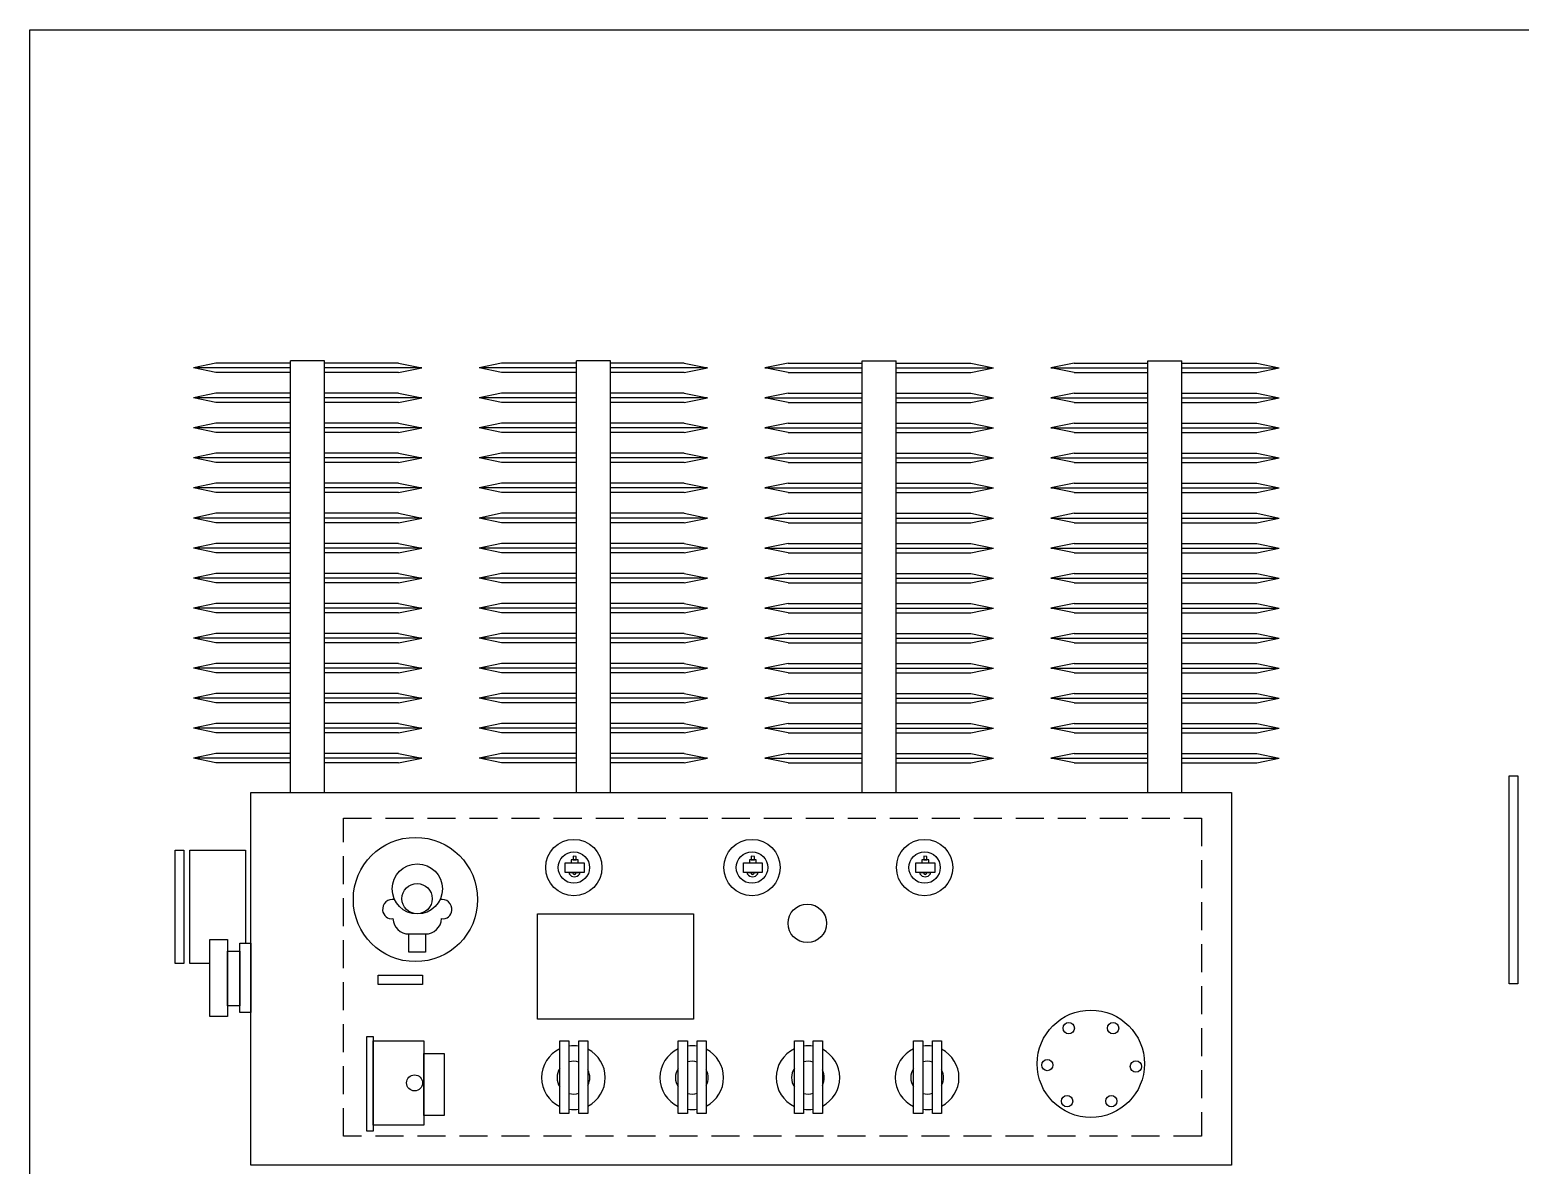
# Model space of a CAD drawing. Header units: millimetres. Extents: x 5537 to 25002, y 8409 to 18291.
# Drawn here: x 5537 to 7565, y 16723 to 18267 of the extents above; entities that cross this region are included whole.
import ezdxf

# ---------------------------------------------------------------- set-up
doc = ezdxf.new("R2010")
doc.units = ezdxf.units.MM
doc.linetypes.add('DASHED', pattern=[19.05, 12.7, -6.35])

msp = doc.modelspace()

# ---------------------------------------------------------------- linework, layer by layer
at = {"color": 1}
for p, q in [((5790.4, 17813.6), (5759.9, 17807.3)), ((5892.1, 17807.3), (5759.9, 17807.3)), ((5790.4, 17800.9), (5759.9, 17807.3)), ((5892.1, 17813.6), (5790.4, 17813.6)), ((5938.4, 17817), (5892.1, 17817)), ((5892.1, 17229.7), (5892.1, 17817)), ((5938.4, 17229.7), (5938.4, 17817)), ((6038.9, 17813.6), (5938.4, 17813.6)), ((6070.7, 17807.3), (5938.4, 17807.3)), ((6038.9, 17813.6), (6070.7, 17807.3)), ((6038.9, 17800.9), (6070.7, 17807.3)), ((6179.3, 17813.6), (6148.7, 17807.3)), ((6281, 17807.3), (6148.7, 17807.3)), ((6179.3, 17800.9), (6148.7, 17807.3)), ((6281, 17813.6), (6179.3, 17813.6)), ((6327.3, 17817), (6281, 17817)), ((6281, 17229.7), (6281, 17817)), ((6327.3, 17229.7), (6327.3, 17817)), ((6427.7, 17813.6), (6327.3, 17813.6)), ((6459.5, 17807.3), (6327.3, 17807.3)), ((6427.7, 17813.6), (6459.5, 17807.3)), ((6427.7, 17800.9), (6459.5, 17807.3)), ((6569.4, 17813.6), (6537.6, 17807.3)), ((6537.6, 17807.3), (6669.8, 17807.3)), ((6569.4, 17800.9), (6537.6, 17807.3)), ((6569.4, 17813.6), (6669.8, 17813.6)), ((6669.8, 17817), (6716.1, 17817)), ((6669.8, 17229.7), (6669.8, 17817)), ((6716.1, 17229.7), (6716.1, 17817)), ((6716.1, 17813.6), (6817.8, 17813.6)), ((6716.1, 17807.3), (6848.4, 17807.3)), ((6817.8, 17813.6), (6848.4, 17807.3)), ((6817.8, 17800.9), (6848.4, 17807.3)), ((6958.2, 17813.6), (6926.4, 17807.3)), ((6926.4, 17807.3), (7058.7, 17807.3)), ((6958.2, 17800.9), (6926.4, 17807.3)), ((6958.2, 17813.6), (7058.7, 17813.6)), ((7058.7, 17817), (7105, 17817)), ((7058.7, 17229.7), (7058.7, 17817)), ((7105, 17229.7), (7105, 17817)), ((7105, 17813.6), (7206.7, 17813.6)), ((7105, 17807.3), (7237.2, 17807.3)), ((7206.7, 17813.6), (7237.2, 17807.3)), ((7206.7, 17800.9), (7237.2, 17807.3)), ((5892.1, 17800.9), (5790.4, 17800.9)), ((6038.9, 17800.9), (5938.4, 17800.9)), ((6281, 17800.9), (6179.3, 17800.9)), ((6427.7, 17800.9), (6327.3, 17800.9)), ((6569.4, 17800.9), (6669.8, 17800.9)), ((6716.1, 17800.9), (6817.8, 17800.9)), ((6958.2, 17800.9), (7058.7, 17800.9)), ((7105, 17800.9), (7206.7, 17800.9)), ((5790.4, 17772.8), (5759.9, 17766.4)), ((5892.1, 17766.4), (5759.9, 17766.4)), ((5790.4, 17760), (5759.9, 17766.4)), ((5892.1, 17772.8), (5790.4, 17772.8)), ((6038.9, 17772.8), (5938.4, 17772.8)), ((6070.7, 17766.4), (5938.4, 17766.4)), ((6038.9, 17772.8), (6070.7, 17766.4)), ((6038.9, 17760), (6070.7, 17766.4)), ((6179.3, 17772.8), (6148.7, 17766.4)), ((6281, 17766.4), (6148.7, 17766.4)), ((6179.3, 17760), (6148.7, 17766.4)), ((6281, 17772.8), (6179.3, 17772.8)), ((6427.7, 17772.8), (6327.3, 17772.8)), ((6459.5, 17766.4), (6327.3, 17766.4)), ((6427.7, 17772.8), (6459.5, 17766.4)), ((6427.7, 17760), (6459.5, 17766.4)), ((6569.4, 17772.8), (6537.6, 17766.4)), ((6537.6, 17766.4), (6669.8, 17766.4)), ((6569.4, 17760), (6537.6, 17766.4)), ((6569.4, 17772.8), (6669.8, 17772.8)), ((6716.1, 17772.8), (6817.8, 17772.8)), ((6716.1, 17766.4), (6848.4, 17766.4)), ((6817.8, 17772.8), (6848.4, 17766.4)), ((6817.8, 17760), (6848.4, 17766.4)), ((6958.2, 17772.8), (6926.4, 17766.4)), ((6926.4, 17766.4), (7058.7, 17766.4)), ((6958.2, 17760), (6926.4, 17766.4)), ((6958.2, 17772.8), (7058.7, 17772.8)), ((7105, 17772.8), (7206.7, 17772.8)), ((7105, 17766.4), (7237.2, 17766.4)), ((7206.7, 17772.8), (7237.2, 17766.4)), ((7206.7, 17760), (7237.2, 17766.4)), ((5892.1, 17760), (5790.4, 17760)), ((6038.9, 17760), (5938.4, 17760)), ((6281, 17760), (6179.3, 17760)), ((6427.7, 17760), (6327.3, 17760)), ((6569.4, 17760), (6669.8, 17760)), ((6716.1, 17760), (6817.8, 17760)), ((6958.2, 17760), (7058.7, 17760)), ((7105, 17760), (7206.7, 17760)), ((5790.4, 17731.9), (5759.9, 17725.6)), ((5892.1, 17725.6), (5759.9, 17725.6)), ((5790.4, 17719.2), (5759.9, 17725.6)), ((5892.1, 17731.9), (5790.4, 17731.9)), ((6038.9, 17731.9), (5938.4, 17731.9)), ((6070.7, 17725.6), (5938.4, 17725.6)), ((6038.9, 17731.9), (6070.7, 17725.6)), ((6038.9, 17719.2), (6070.7, 17725.6)), ((6179.3, 17731.9), (6148.7, 17725.6)), ((6281, 17725.6), (6148.7, 17725.6)), ((6179.3, 17719.2), (6148.7, 17725.6)), ((6281, 17731.9), (6179.3, 17731.9)), ((6427.7, 17731.9), (6327.3, 17731.9)), ((6459.5, 17725.6), (6327.3, 17725.6)), ((6427.7, 17731.9), (6459.5, 17725.6)), ((6427.7, 17719.2), (6459.5, 17725.6)), ((6569.4, 17731.9), (6537.6, 17725.6)), ((6537.6, 17725.6), (6669.8, 17725.6)), ((6569.4, 17719.2), (6537.6, 17725.6)), ((6569.4, 17731.9), (6669.8, 17731.9)), ((6716.1, 17731.9), (6817.8, 17731.9)), ((6716.1, 17725.6), (6848.4, 17725.6)), ((6817.8, 17731.9), (6848.4, 17725.6)), ((6817.8, 17719.2), (6848.4, 17725.6)), ((6958.2, 17731.9), (6926.4, 17725.6)), ((6926.4, 17725.6), (7058.7, 17725.6)), ((6958.2, 17719.2), (6926.4, 17725.6)), ((6958.2, 17731.9), (7058.7, 17731.9)), ((7105, 17731.9), (7206.7, 17731.9)), ((7105, 17725.6), (7237.2, 17725.6)), ((7206.7, 17731.9), (7237.2, 17725.6)), ((7206.7, 17719.2), (7237.2, 17725.6)), ((5892.1, 17719.2), (5790.4, 17719.2)), ((6038.9, 17719.2), (5938.4, 17719.2)), ((6281, 17719.2), (6179.3, 17719.2)), ((6427.7, 17719.2), (6327.3, 17719.2)), ((6569.4, 17719.2), (6669.8, 17719.2)), ((6716.1, 17719.2), (6817.8, 17719.2)), ((6958.2, 17719.2), (7058.7, 17719.2)), ((7105, 17719.2), (7206.7, 17719.2)), ((5790.4, 17691.1), (5759.9, 17684.7)), ((5892.1, 17684.7), (5759.9, 17684.7)), ((5790.4, 17678.3), (5759.9, 17684.7)), ((5892.1, 17691.1), (5790.4, 17691.1)), ((6038.9, 17691.1), (5938.4, 17691.1)), ((6070.7, 17684.7), (5938.4, 17684.7)), ((6038.9, 17691.1), (6070.7, 17684.7)), ((6038.9, 17678.3), (6070.7, 17684.7)), ((6179.3, 17691.1), (6148.7, 17684.7)), ((6281, 17684.7), (6148.7, 17684.7)), ((6179.3, 17678.3), (6148.7, 17684.7)), ((6281, 17691.1), (6179.3, 17691.1)), ((6427.7, 17691.1), (6327.3, 17691.1)), ((6459.5, 17684.7), (6327.3, 17684.7)), ((6427.7, 17691.1), (6459.5, 17684.7)), ((6427.7, 17678.3), (6459.5, 17684.7)), ((6569.4, 17691.1), (6537.6, 17684.7)), ((6537.6, 17684.7), (6669.8, 17684.7)), ((6569.4, 17678.3), (6537.6, 17684.7)), ((6569.4, 17691.1), (6669.8, 17691.1)), ((6716.1, 17691.1), (6817.8, 17691.1)), ((6716.1, 17684.7), (6848.4, 17684.7)), ((6817.8, 17691.1), (6848.4, 17684.7)), ((6817.8, 17678.3), (6848.4, 17684.7)), ((6958.2, 17691.1), (6926.4, 17684.7)), ((6926.4, 17684.7), (7058.7, 17684.7)), ((6958.2, 17678.3), (6926.4, 17684.7)), ((6958.2, 17691.1), (7058.7, 17691.1)), ((7105, 17691.1), (7206.7, 17691.1)), ((7105, 17684.7), (7237.2, 17684.7)), ((7206.7, 17691.1), (7237.2, 17684.7)), ((7206.7, 17678.3), (7237.2, 17684.7)), ((5892.1, 17678.3), (5790.4, 17678.3)), ((6038.9, 17678.3), (5938.4, 17678.3)), ((6281, 17678.3), (6179.3, 17678.3)), ((6427.7, 17678.3), (6327.3, 17678.3)), ((6569.4, 17678.3), (6669.8, 17678.3)), ((6716.1, 17678.3), (6817.8, 17678.3)), ((6958.2, 17678.3), (7058.7, 17678.3)), ((7105, 17678.3), (7206.7, 17678.3)), ((5790.4, 17650.2), (5759.9, 17643.9)), ((5892.1, 17643.9), (5759.9, 17643.9)), ((5790.4, 17637.5), (5759.9, 17643.9)), ((5892.1, 17650.2), (5790.4, 17650.2)), ((6038.9, 17650.2), (5938.4, 17650.2)), ((6070.7, 17643.9), (5938.4, 17643.9)), ((6038.9, 17650.2), (6070.7, 17643.9)), ((6038.9, 17637.5), (6070.7, 17643.9)), ((6179.3, 17650.2), (6148.7, 17643.9)), ((6281, 17643.9), (6148.7, 17643.9)), ((6179.3, 17637.5), (6148.7, 17643.9)), ((6281, 17650.2), (6179.3, 17650.2)), ((6427.7, 17650.2), (6327.3, 17650.2)), ((6459.5, 17643.9), (6327.3, 17643.9)), ((6427.7, 17650.2), (6459.5, 17643.9)), ((6427.7, 17637.5), (6459.5, 17643.9)), ((6569.4, 17650.2), (6537.6, 17643.9)), ((6537.6, 17643.9), (6669.8, 17643.9)), ((6569.4, 17637.5), (6537.6, 17643.9)), ((6569.4, 17650.2), (6669.8, 17650.2)), ((6716.1, 17650.2), (6817.8, 17650.2)), ((6716.1, 17643.9), (6848.4, 17643.9)), ((6817.8, 17650.2), (6848.4, 17643.9)), ((6817.8, 17637.5), (6848.4, 17643.9)), ((6958.2, 17650.2), (6926.4, 17643.9)), ((6926.4, 17643.9), (7058.7, 17643.9)), ((6958.2, 17637.5), (6926.4, 17643.9)), ((6958.2, 17650.2), (7058.7, 17650.2)), ((7105, 17650.2), (7206.7, 17650.2)), ((7105, 17643.9), (7237.2, 17643.9)), ((7206.7, 17650.2), (7237.2, 17643.9)), ((7206.7, 17637.5), (7237.2, 17643.9)), ((5892.1, 17637.5), (5790.4, 17637.5)), ((6038.9, 17637.5), (5938.4, 17637.5)), ((6281, 17637.5), (6179.3, 17637.5)), ((6427.7, 17637.5), (6327.3, 17637.5)), ((6569.4, 17637.5), (6669.8, 17637.5)), ((6716.1, 17637.5), (6817.8, 17637.5)), ((6958.2, 17637.5), (7058.7, 17637.5)), ((7105, 17637.5), (7206.7, 17637.5)), ((5790.4, 17609.4), (5759.9, 17603)), ((5892.1, 17603), (5759.9, 17603)), ((5790.4, 17596.6), (5759.9, 17603)), ((5892.1, 17609.4), (5790.4, 17609.4)), ((6038.9, 17609.4), (5938.4, 17609.4)), ((6070.7, 17603), (5938.4, 17603)), ((6038.9, 17609.4), (6070.7, 17603)), ((6038.9, 17596.6), (6070.7, 17603)), ((6179.3, 17609.4), (6148.7, 17603)), ((6281, 17603), (6148.7, 17603)), ((6179.3, 17596.6), (6148.7, 17603)), ((6281, 17609.4), (6179.3, 17609.4)), ((6427.7, 17609.4), (6327.3, 17609.4)), ((6459.5, 17603), (6327.3, 17603)), ((6427.7, 17609.4), (6459.5, 17603)), ((6427.7, 17596.6), (6459.5, 17603)), ((6569.4, 17609.4), (6537.6, 17603)), ((6537.6, 17603), (6669.8, 17603)), ((6569.4, 17596.6), (6537.6, 17603)), ((6569.4, 17609.4), (6669.8, 17609.4)), ((6716.1, 17609.4), (6817.8, 17609.4)), ((6716.1, 17603), (6848.4, 17603)), ((6817.8, 17609.4), (6848.4, 17603)), ((6817.8, 17596.6), (6848.4, 17603)), ((6958.2, 17609.4), (6926.4, 17603)), ((6926.4, 17603), (7058.7, 17603)), ((6958.2, 17596.6), (6926.4, 17603)), ((6958.2, 17609.4), (7058.7, 17609.4)), ((7105, 17609.4), (7206.7, 17609.4)), ((7105, 17603), (7237.2, 17603)), ((7206.7, 17609.4), (7237.2, 17603)), ((7206.7, 17596.6), (7237.2, 17603)), ((5892.1, 17596.6), (5790.4, 17596.6)), ((6038.9, 17596.6), (5938.4, 17596.6)), ((6281, 17596.6), (6179.3, 17596.6)), ((6427.7, 17596.6), (6327.3, 17596.6)), ((6569.4, 17596.6), (6669.8, 17596.6)), ((6716.1, 17596.6), (6817.8, 17596.6)), ((6958.2, 17596.6), (7058.7, 17596.6)), ((7105, 17596.6), (7206.7, 17596.6)), ((5790.4, 17568.5), (5759.9, 17562.1)), ((5892.1, 17562.1), (5759.9, 17562.1)), ((5790.4, 17555.8), (5759.9, 17562.1)), ((5892.1, 17568.5), (5790.4, 17568.5)), ((6038.9, 17568.5), (5938.4, 17568.5)), ((6070.7, 17562.1), (5938.4, 17562.1)), ((6038.9, 17568.5), (6070.7, 17562.1)), ((6038.9, 17555.8), (6070.7, 17562.1)), ((6179.3, 17568.5), (6148.7, 17562.1)), ((6281, 17562.1), (6148.7, 17562.1)), ((6179.3, 17555.8), (6148.7, 17562.1)), ((6281, 17568.5), (6179.3, 17568.5)), ((6427.7, 17568.5), (6327.3, 17568.5)), ((6459.5, 17562.1), (6327.3, 17562.1)), ((6427.7, 17568.5), (6459.5, 17562.1)), ((6427.7, 17555.8), (6459.5, 17562.1)), ((6569.4, 17568.5), (6537.6, 17562.1)), ((6537.6, 17562.1), (6669.8, 17562.1)), ((6569.4, 17555.8), (6537.6, 17562.1)), ((6569.4, 17568.5), (6669.8, 17568.5)), ((6716.1, 17568.5), (6817.8, 17568.5)), ((6716.1, 17562.1), (6848.4, 17562.1)), ((6817.8, 17568.5), (6848.4, 17562.1)), ((6817.8, 17555.8), (6848.4, 17562.1)), ((6958.2, 17568.5), (6926.4, 17562.1)), ((6926.4, 17562.1), (7058.7, 17562.1)), ((6958.2, 17555.8), (6926.4, 17562.1)), ((6958.2, 17568.5), (7058.7, 17568.5)), ((7105, 17568.5), (7206.7, 17568.5)), ((7105, 17562.1), (7237.2, 17562.1)), ((7206.7, 17568.5), (7237.2, 17562.1)), ((7206.7, 17555.8), (7237.2, 17562.1)), ((5892.1, 17555.8), (5790.4, 17555.8)), ((6038.9, 17555.8), (5938.4, 17555.8)), ((6281, 17555.8), (6179.3, 17555.8)), ((6427.7, 17555.8), (6327.3, 17555.8)), ((6569.4, 17555.8), (6669.8, 17555.8)), ((6716.1, 17555.8), (6817.8, 17555.8)), ((6958.2, 17555.8), (7058.7, 17555.8)), ((7105, 17555.8), (7206.7, 17555.8)), ((5790.4, 17527.7), (5759.9, 17521.3)), ((5892.1, 17521.3), (5759.9, 17521.3)), ((5790.4, 17514.9), (5759.9, 17521.3)), ((5892.1, 17527.7), (5790.4, 17527.7)), ((6038.9, 17527.7), (5938.4, 17527.7)), ((6070.7, 17521.3), (5938.4, 17521.3)), ((6038.9, 17527.7), (6070.7, 17521.3)), ((6038.9, 17514.9), (6070.7, 17521.3)), ((6179.3, 17527.7), (6148.7, 17521.3)), ((6281, 17521.3), (6148.7, 17521.3)), ((6179.3, 17514.9), (6148.7, 17521.3)), ((6281, 17527.7), (6179.3, 17527.7)), ((6427.7, 17527.7), (6327.3, 17527.7)), ((6459.5, 17521.3), (6327.3, 17521.3)), ((6427.7, 17527.7), (6459.5, 17521.3)), ((6427.7, 17514.9), (6459.5, 17521.3)), ((6569.4, 17527.7), (6537.6, 17521.3)), ((6537.6, 17521.3), (6669.8, 17521.3)), ((6569.4, 17514.9), (6537.6, 17521.3)), ((6569.4, 17527.7), (6669.8, 17527.7)), ((6716.1, 17527.7), (6817.8, 17527.7)), ((6716.1, 17521.3), (6848.4, 17521.3)), ((6817.8, 17527.7), (6848.4, 17521.3)), ((6817.8, 17514.9), (6848.4, 17521.3)), ((6958.2, 17527.7), (6926.4, 17521.3)), ((6926.4, 17521.3), (7058.7, 17521.3)), ((6958.2, 17514.9), (6926.4, 17521.3)), ((6958.2, 17527.7), (7058.7, 17527.7)), ((7105, 17527.7), (7206.7, 17527.7)), ((7105, 17521.3), (7237.2, 17521.3)), ((7206.7, 17527.7), (7237.2, 17521.3)), ((7206.7, 17514.9), (7237.2, 17521.3)), ((5892.1, 17514.9), (5790.4, 17514.9)), ((6038.9, 17514.9), (5938.4, 17514.9)), ((6281, 17514.9), (6179.3, 17514.9)), ((6427.7, 17514.9), (6327.3, 17514.9)), ((6569.4, 17514.9), (6669.8, 17514.9)), ((6716.1, 17514.9), (6817.8, 17514.9)), ((6958.2, 17514.9), (7058.7, 17514.9)), ((7105, 17514.9), (7206.7, 17514.9)), ((5790.4, 17486.8), (5759.9, 17480.4)), ((5892.1, 17480.4), (5759.9, 17480.4)), ((5790.4, 17474.1), (5759.9, 17480.4)), ((5892.1, 17486.8), (5790.4, 17486.8)), ((6038.9, 17486.8), (5938.4, 17486.8)), ((6070.7, 17480.4), (5938.4, 17480.4)), ((6038.9, 17486.8), (6070.7, 17480.4)), ((6038.9, 17474.1), (6070.7, 17480.4)), ((6179.3, 17486.8), (6148.7, 17480.4)), ((6281, 17480.4), (6148.7, 17480.4)), ((6179.3, 17474.1), (6148.7, 17480.4)), ((6281, 17486.8), (6179.3, 17486.8)), ((6427.7, 17486.8), (6327.3, 17486.8)), ((6459.5, 17480.4), (6327.3, 17480.4)), ((6427.7, 17486.8), (6459.5, 17480.4)), ((6427.7, 17474.1), (6459.5, 17480.4)), ((6569.4, 17486.8), (6537.6, 17480.4)), ((6537.6, 17480.4), (6669.8, 17480.4)), ((6569.4, 17474.1), (6537.6, 17480.4)), ((6569.4, 17486.8), (6669.8, 17486.8)), ((6716.1, 17486.8), (6817.8, 17486.8)), ((6716.1, 17480.4), (6848.4, 17480.4)), ((6817.8, 17486.8), (6848.4, 17480.4)), ((6817.8, 17474.1), (6848.4, 17480.4)), ((6958.2, 17486.8), (6926.4, 17480.4)), ((6926.4, 17480.4), (7058.7, 17480.4)), ((6958.2, 17474.1), (6926.4, 17480.4)), ((6958.2, 17486.8), (7058.7, 17486.8)), ((7105, 17486.8), (7206.7, 17486.8)), ((7105, 17480.4), (7237.2, 17480.4)), ((7206.7, 17486.8), (7237.2, 17480.4)), ((7206.7, 17474.1), (7237.2, 17480.4)), ((5892.1, 17474.1), (5790.4, 17474.1)), ((6038.9, 17474.1), (5938.4, 17474.1)), ((6281, 17474.1), (6179.3, 17474.1)), ((6427.7, 17474.1), (6327.3, 17474.1)), ((6569.4, 17474.1), (6669.8, 17474.1)), ((6716.1, 17474.1), (6817.8, 17474.1)), ((6958.2, 17474.1), (7058.7, 17474.1)), ((7105, 17474.1), (7206.7, 17474.1)), ((5790.4, 17446), (5759.9, 17439.6)), ((5892.1, 17439.6), (5759.9, 17439.6)), ((5790.4, 17433.2), (5759.9, 17439.6)), ((5892.1, 17446), (5790.4, 17446)), ((6038.9, 17446), (5938.4, 17446)), ((6070.7, 17439.6), (5938.4, 17439.6)), ((6038.9, 17446), (6070.7, 17439.6)), ((6038.9, 17433.2), (6070.7, 17439.6)), ((6179.3, 17446), (6148.7, 17439.6)), ((6281, 17439.6), (6148.7, 17439.6)), ((6179.3, 17433.2), (6148.7, 17439.6)), ((6281, 17446), (6179.3, 17446)), ((6427.7, 17446), (6327.3, 17446)), ((6459.5, 17439.6), (6327.3, 17439.6)), ((6427.7, 17446), (6459.5, 17439.6)), ((6427.7, 17433.2), (6459.5, 17439.6)), ((6569.4, 17446), (6537.6, 17439.6)), ((6537.6, 17439.6), (6669.8, 17439.6)), ((6569.4, 17433.2), (6537.6, 17439.6)), ((6569.4, 17446), (6669.8, 17446)), ((6716.1, 17446), (6817.8, 17446)), ((6716.1, 17439.6), (6848.4, 17439.6)), ((6817.8, 17446), (6848.4, 17439.6)), ((6817.8, 17433.2), (6848.4, 17439.6)), ((6958.2, 17446), (6926.4, 17439.6)), ((6926.4, 17439.6), (7058.7, 17439.6)), ((6958.2, 17433.2), (6926.4, 17439.6)), ((6958.2, 17446), (7058.7, 17446)), ((7105, 17446), (7206.7, 17446)), ((7105, 17439.6), (7237.2, 17439.6)), ((7206.7, 17446), (7237.2, 17439.6)), ((7206.7, 17433.2), (7237.2, 17439.6)), ((5892.1, 17433.2), (5790.4, 17433.2)), ((6038.9, 17433.2), (5938.4, 17433.2)), ((6281, 17433.2), (6179.3, 17433.2)), ((6427.7, 17433.2), (6327.3, 17433.2)), ((6569.4, 17433.2), (6669.8, 17433.2)), ((6716.1, 17433.2), (6817.8, 17433.2)), ((6958.2, 17433.2), (7058.7, 17433.2)), ((7105, 17433.2), (7206.7, 17433.2)), ((5790.4, 17405.1), (5759.9, 17398.7)), ((5892.1, 17398.7), (5759.9, 17398.7)), ((5790.4, 17392.4), (5759.9, 17398.7)), ((5892.1, 17405.1), (5790.4, 17405.1)), ((6038.9, 17405.1), (5938.4, 17405.1)), ((6070.7, 17398.7), (5938.4, 17398.7)), ((6038.9, 17405.1), (6070.7, 17398.7)), ((6038.9, 17392.4), (6070.7, 17398.7)), ((6179.3, 17405.1), (6148.7, 17398.7)), ((6281, 17398.7), (6148.7, 17398.7)), ((6179.3, 17392.4), (6148.7, 17398.7)), ((6281, 17405.1), (6179.3, 17405.1)), ((6427.7, 17405.1), (6327.3, 17405.1)), ((6459.5, 17398.7), (6327.3, 17398.7)), ((6427.7, 17405.1), (6459.5, 17398.7)), ((6427.7, 17392.4), (6459.5, 17398.7)), ((6569.4, 17405.1), (6537.6, 17398.7)), ((6537.6, 17398.7), (6669.8, 17398.7)), ((6569.4, 17392.4), (6537.6, 17398.7)), ((6569.4, 17405.1), (6669.8, 17405.1)), ((6716.1, 17405.1), (6817.8, 17405.1)), ((6716.1, 17398.7), (6848.4, 17398.7)), ((6817.8, 17405.1), (6848.4, 17398.7)), ((6817.8, 17392.4), (6848.4, 17398.7)), ((6958.2, 17405.1), (6926.4, 17398.7)), ((6926.4, 17398.7), (7058.7, 17398.7)), ((6958.2, 17392.4), (6926.4, 17398.7)), ((6958.2, 17405.1), (7058.7, 17405.1)), ((7105, 17405.1), (7206.7, 17405.1)), ((7105, 17398.7), (7237.2, 17398.7)), ((7206.7, 17405.1), (7237.2, 17398.7)), ((7206.7, 17392.4), (7237.2, 17398.7)), ((5892.1, 17392.4), (5790.4, 17392.4)), ((6038.9, 17392.4), (5938.4, 17392.4)), ((6281, 17392.4), (6179.3, 17392.4)), ((6427.7, 17392.4), (6327.3, 17392.4)), ((6569.4, 17392.4), (6669.8, 17392.4)), ((6716.1, 17392.4), (6817.8, 17392.4)), ((6958.2, 17392.4), (7058.7, 17392.4)), ((7105, 17392.4), (7206.7, 17392.4)), ((5790.4, 17364.3), (5759.9, 17357.9)), ((5892.1, 17357.9), (5759.9, 17357.9)), ((5790.4, 17351.5), (5759.9, 17357.9)), ((5892.1, 17364.3), (5790.4, 17364.3)), ((6038.9, 17364.3), (5938.4, 17364.3)), ((6070.7, 17357.9), (5938.4, 17357.9)), ((6038.9, 17364.3), (6070.7, 17357.9)), ((6038.9, 17351.5), (6070.7, 17357.9)), ((6179.3, 17364.3), (6148.7, 17357.9)), ((6281, 17357.9), (6148.7, 17357.9)), ((6179.3, 17351.5), (6148.7, 17357.9)), ((6281, 17364.3), (6179.3, 17364.3)), ((6427.7, 17364.3), (6327.3, 17364.3)), ((6459.5, 17357.9), (6327.3, 17357.9)), ((6427.7, 17364.3), (6459.5, 17357.9)), ((6427.7, 17351.5), (6459.5, 17357.9)), ((6569.4, 17364.3), (6537.6, 17357.9)), ((6537.6, 17357.9), (6669.8, 17357.9)), ((6569.4, 17351.5), (6537.6, 17357.9)), ((6569.4, 17364.3), (6669.8, 17364.3)), ((6716.1, 17364.3), (6817.8, 17364.3)), ((6716.1, 17357.9), (6848.4, 17357.9)), ((6817.8, 17364.3), (6848.4, 17357.9)), ((6817.8, 17351.5), (6848.4, 17357.9)), ((6958.2, 17364.3), (6926.4, 17357.9)), ((6926.4, 17357.9), (7058.7, 17357.9)), ((6958.2, 17351.5), (6926.4, 17357.9)), ((6958.2, 17364.3), (7058.7, 17364.3)), ((7105, 17364.3), (7206.7, 17364.3)), ((7105, 17357.9), (7237.2, 17357.9)), ((7206.7, 17364.3), (7237.2, 17357.9)), ((7206.7, 17351.5), (7237.2, 17357.9)), ((5892.1, 17351.5), (5790.4, 17351.5)), ((6038.9, 17351.5), (5938.4, 17351.5)), ((6281, 17351.5), (6179.3, 17351.5)), ((6427.7, 17351.5), (6327.3, 17351.5)), ((6569.4, 17351.5), (6669.8, 17351.5)), ((6716.1, 17351.5), (6817.8, 17351.5)), ((6958.2, 17351.5), (7058.7, 17351.5)), ((7105, 17351.5), (7206.7, 17351.5)), ((5790.4, 17323.4), (5759.9, 17317)), ((5892.1, 17317), (5759.9, 17317)), ((5790.4, 17310.7), (5759.9, 17317)), ((5892.1, 17323.4), (5790.4, 17323.4)), ((6038.9, 17323.4), (5938.4, 17323.4)), ((6070.7, 17317), (5938.4, 17317)), ((6038.9, 17323.4), (6070.7, 17317)), ((6038.9, 17310.7), (6070.7, 17317)), ((6179.3, 17323.4), (6148.7, 17317)), ((6281, 17317), (6148.7, 17317)), ((6179.3, 17310.7), (6148.7, 17317)), ((6281, 17323.4), (6179.3, 17323.4)), ((6427.7, 17323.4), (6327.3, 17323.4)), ((6459.5, 17317), (6327.3, 17317)), ((6427.7, 17323.4), (6459.5, 17317)), ((6427.7, 17310.7), (6459.5, 17317)), ((6569.4, 17323.4), (6537.6, 17317)), ((6537.6, 17317), (6669.8, 17317)), ((6569.4, 17310.7), (6537.6, 17317)), ((6569.4, 17323.4), (6669.8, 17323.4)), ((6716.1, 17323.4), (6817.8, 17323.4)), ((6716.1, 17317), (6848.4, 17317)), ((6817.8, 17323.4), (6848.4, 17317)), ((6817.8, 17310.7), (6848.4, 17317)), ((6958.2, 17323.4), (6926.4, 17317)), ((6926.4, 17317), (7058.7, 17317)), ((6958.2, 17310.7), (6926.4, 17317)), ((6958.2, 17323.4), (7058.7, 17323.4)), ((7105, 17323.4), (7206.7, 17323.4)), ((7105, 17317), (7237.2, 17317)), ((7206.7, 17323.4), (7237.2, 17317)), ((7206.7, 17310.7), (7237.2, 17317)), ((5892.1, 17310.7), (5790.4, 17310.7)), ((6038.9, 17310.7), (5938.4, 17310.7)), ((6281, 17310.7), (6179.3, 17310.7)), ((6427.7, 17310.7), (6327.3, 17310.7)), ((6569.4, 17310.7), (6669.8, 17310.7)), ((6716.1, 17310.7), (6817.8, 17310.7)), ((6958.2, 17310.7), (7058.7, 17310.7)), ((7105, 17310.7), (7206.7, 17310.7)), ((5790.4, 17282.6), (5759.9, 17276.2)), ((5892.1, 17282.6), (5790.4, 17282.6)), ((6038.9, 17282.6), (5938.4, 17282.6)), ((6038.9, 17282.6), (6070.7, 17276.2)), ((6179.3, 17282.6), (6148.7, 17276.2)), ((6281, 17282.6), (6179.3, 17282.6)), ((6427.7, 17282.6), (6327.3, 17282.6)), ((6427.7, 17282.6), (6459.5, 17276.2)), ((6569.4, 17282.6), (6537.6, 17276.2)), ((6569.4, 17282.6), (6669.8, 17282.6)), ((6716.1, 17282.6), (6817.8, 17282.6)), ((6817.8, 17282.6), (6848.4, 17276.2)), ((6958.2, 17282.6), (6926.4, 17276.2)), ((6958.2, 17282.6), (7058.7, 17282.6)), ((7105, 17282.6), (7206.7, 17282.6)), ((7206.7, 17282.6), (7237.2, 17276.2)), ((5892.1, 17276.2), (5759.9, 17276.2)), ((5790.4, 17269.8), (5759.9, 17276.2)), ((5892.1, 17269.8), (5790.4, 17269.8)), ((6070.7, 17276.2), (5938.4, 17276.2)), ((6038.9, 17269.8), (5938.4, 17269.8)), ((6038.9, 17269.8), (6070.7, 17276.2)), ((6281, 17276.2), (6148.7, 17276.2)), ((6179.3, 17269.8), (6148.7, 17276.2)), ((6281, 17269.8), (6179.3, 17269.8)), ((6459.5, 17276.2), (6327.3, 17276.2)), ((6427.7, 17269.8), (6327.3, 17269.8)), ((6427.7, 17269.8), (6459.5, 17276.2)), ((6537.6, 17276.2), (6669.8, 17276.2)), ((6569.4, 17269.8), (6537.6, 17276.2)), ((6569.4, 17269.8), (6669.8, 17269.8)), ((6716.1, 17276.2), (6848.4, 17276.2)), ((6716.1, 17269.8), (6817.8, 17269.8)), ((6817.8, 17269.8), (6848.4, 17276.2)), ((6926.4, 17276.2), (7058.7, 17276.2)), ((6958.2, 17269.8), (6926.4, 17276.2)), ((6958.2, 17269.8), (7058.7, 17269.8)), ((7105, 17276.2), (7237.2, 17276.2)), ((7105, 17269.8), (7206.7, 17269.8)), ((7206.7, 17269.8), (7237.2, 17276.2))]:
    msp.add_line(p, q, dxfattribs=at)
at = {"color": 1, "linetype": 'DASHED', "ltscale": 3}
for p, q in [((5964.4, 17194.8), (7131.5, 17194.8)), ((5964.4, 16762.1), (5964.4, 17194.8)), ((7131.5, 17194.8), (7131.5, 16762.1)), ((7131.5, 16762.1), (5964.4, 16762.1))]:
    msp.add_line(p, q, dxfattribs=at)
at = {"color": 1}
for points in [[(5537.4, 18267), (12093.4, 18267), (12093.4, 15281.6), (5537.4, 15281.6)], [(7550.2, 17252.4), (7562.1, 17252.4), (7562.1, 16969.2), (7550.2, 16969.2)], [(5838.1, 17229.7), (7172.3, 17229.7), (7172.3, 16722.7), (5838.1, 16722.7)], [(5735.2, 17151.1), (5747.1, 17151.1), (5747.1, 16997.2), (5735.2, 16997.2)], [(6273.9, 17134.2), (6283.4, 17134.2), (6283.4, 17138.2), (6273.9, 17138.2)], [(6276.6, 17138.2), (6280.8, 17138.1), (6280.8, 17142.8), (6276.6, 17142.9)], [(6516.4, 17134.2), (6525.8, 17134.2), (6525.8, 17138.2), (6516.4, 17138.2)], [(6519, 17138.2), (6523.2, 17138.1), (6523.2, 17142.8), (6519, 17142.9)], [(6751.1, 17134.2), (6760.6, 17134.2), (6760.6, 17138.2), (6751.1, 17138.2)], [(6753.8, 17138.2), (6757.9, 17138.1), (6757.9, 17142.8), (6753.8, 17142.9)], [(6265.8, 17134.2), (6291.5, 17134.2), (6291.5, 17120.7), (6265.8, 17120.7)], [(6508.3, 17134.2), (6533.9, 17134.2), (6533.9, 17120.7), (6508.3, 17120.7)], [(6743, 17134.2), (6768.7, 17134.2), (6768.7, 17120.7), (6743, 17120.7)], [(6228.2, 17064.6), (6440.5, 17064.6), (6440.5, 16921.2), (6228.2, 16921.2)], [(6053.3, 17037.2), (6075.8, 17037.2), (6075.8, 17012.4), (6053.3, 17012.4)], [(5782.4, 17029.8), (5806.4, 17029.8), (5806.4, 16925), (5782.4, 16925)], [(5806.4, 17013.8), (5823.2, 17013.8), (5823.2, 16939.7), (5806.4, 16939.7)], [(5823.2, 17024.7), (5838.1, 17024.7), (5838.1, 16930.3), (5823.2, 16930.3)], [(6011.2, 16981), (6071.7, 16981), (6071.7, 16968.6), (6011.2, 16968.6)], [(5996, 16897.8), (6004.6, 16897.8), (6004.6, 16769.2), (5996, 16769.2)], [(6004.6, 16892), (6073.5, 16892), (6073.5, 16777.3), (6004.6, 16777.3)], [(6258.6, 16891.8), (6270.9, 16891.8), (6270.9, 16792.9), (6258.6, 16792.9)], [(6284.3, 16891.8), (6296.7, 16891.8), (6296.7, 16792.9), (6284.3, 16792.9)], [(6419.7, 16891.8), (6432.1, 16891.8), (6432.1, 16792.9), (6419.7, 16792.9)], [(6445.5, 16891.8), (6457.8, 16891.8), (6457.8, 16792.9), (6445.5, 16792.9)], [(6577.7, 16891.8), (6590, 16891.8), (6590, 16792.9), (6577.7, 16792.9)], [(6603.4, 16891.8), (6615.8, 16891.8), (6615.8, 16792.9), (6603.4, 16792.9)], [(6739.9, 16891.8), (6752.2, 16891.8), (6752.2, 16792.9), (6739.9, 16792.9)], [(6765.6, 16891.8), (6778, 16891.8), (6778, 16792.9), (6765.6, 16792.9)], [(6073.5, 16874.8), (6101.1, 16874.8), (6101.1, 16790.5), (6073.5, 16790.5)]]:
    msp.add_lwpolyline(points, close=True, dxfattribs=at)
for points in [[(5782.4, 16997.2), (5755, 16997.2), (5755, 17151.1), (5830.9, 17151.1), (5830.9, 17024.7)], [(6271.5, 17118.7), (6271.5, 17120.7), (6285.2, 17120.7), (6285.2, 17118.7)], [(6514, 17118.7), (6514, 17120.7), (6527.7, 17120.7), (6527.7, 17118.7)], [(6748.7, 17118.7), (6748.7, 17120.7), (6762.4, 17120.7), (6762.4, 17118.7)]]:
    msp.add_lwpolyline(points, dxfattribs=at)
for centre, radius in [((6062.1, 17084.1), 84.5), ((6277.6, 17127.6), 38.3), ((6520, 17127.6), 38.3), ((6754.8, 17127.6), 38.3), ((6277.6, 17127.6), 21.4), ((6520, 17127.6), 21.4), ((6754.8, 17127.6), 21.4), ((6064.6, 17098.5), 34.1), ((6064.3, 17085.2), 20.6), ((6595.2, 17051.7), 26.2), ((6981, 16860.7), 73), ((6951, 16909.1), 7.67), ((7011.3, 16909.1), 7.67), ((6921.8, 16858.9), 7.67), ((7042.4, 16857), 7.67), ((6060.9, 16834.6), 10.9), ((6948.7, 16809.8), 7.67), ((7008.9, 16809.8), 7.67)]:
    msp.add_circle(centre, radius, dxfattribs=at)
for centre, radius, start, end in [((6278.4, 17123.2), 8.17, 213.0956, 326.9044), ((6278.4, 17120.7), 2.45, 180, 0), ((6520.8, 17123.2), 8.17, 213.0956, 326.9044), ((6520.8, 17120.7), 2.45, 180, 0), ((6755.6, 17123.2), 8.17, 213.0956, 326.9044), ((6755.6, 17120.7), 2.45, 180, 0), ((6030.9, 17070.7), 13.5, 77.9625, 186.0073), ((6098.2, 17070.7), 13.5, 353.9927, 102.1574), ((6029.8, 17070.4), 12.4, 184.993, 277.685), ((6053.3, 17059.1), 21.9, 182.7062, 270), ((6075.8, 17059.1), 21.9, 270, 357.2938), ((6099.4, 17070.4), 12.4, 262.315, 355.007), ((6277, 16841.8), 43.3, 115.1805, 244.8195), ((6277, 16841.8), 43.3, 80.2529, 98.0468), ((6277, 16841.8), 43.3, 297.0514, 62.9486), ((6438.1, 16841.8), 43.3, 115.1805, 244.8195), ((6438.1, 16841.8), 43.3, 80.2529, 98.0468), ((6438.1, 16841.8), 43.3, 297.0514, 62.9486), ((6596.1, 16841.8), 43.3, 115.1805, 244.8195), ((6596.1, 16841.8), 43.3, 80.2529, 98.0468), ((6596.1, 16841.8), 43.3, 297.0514, 62.9486), ((6758.3, 16841.8), 43.3, 115.1805, 244.8195), ((6758.3, 16841.8), 43.3, 80.2529, 98.0468), ((6758.3, 16841.8), 43.3, 297.0514, 62.9486), ((6277, 16841.8), 22.3, 145.6815, 214.3185), ((6277, 16841.8), 22.3, 70.8138, 105.7672), ((6277, 16841.8), 22.3, 331.9852, 28.0148), ((6438.1, 16841.8), 22.3, 145.6815, 214.3185), ((6438.1, 16841.8), 22.3, 70.8138, 105.7672), ((6438.1, 16841.8), 22.3, 331.9852, 28.0148), ((6596.1, 16841.8), 22.3, 145.6815, 214.3185), ((6596.1, 16841.8), 22.3, 70.8138, 105.7672), ((6596.1, 16841.8), 22.3, 331.9852, 28.0148), ((6758.3, 16841.8), 22.3, 145.6815, 214.3185), ((6758.3, 16841.8), 22.3, 70.8138, 105.7672), ((6758.3, 16841.8), 22.3, 331.9852, 28.0148), ((6277, 16841.8), 22.3, 254.2328, 289.1862), ((6438.1, 16841.8), 22.3, 254.2328, 289.1862), ((6596.1, 16841.8), 22.3, 254.2328, 289.1862), ((6758.3, 16841.8), 22.3, 254.2328, 289.1862), ((6277, 16841.8), 43.3, 261.9532, 279.7471), ((6438.1, 16841.8), 43.3, 261.9532, 279.7471), ((6596.1, 16841.8), 43.3, 261.9532, 279.7471), ((6758.3, 16841.8), 43.3, 261.9532, 279.7471)]:
    msp.add_arc(centre, radius, start, end, dxfattribs=at)

doc.saveas('drawing.dxf')
